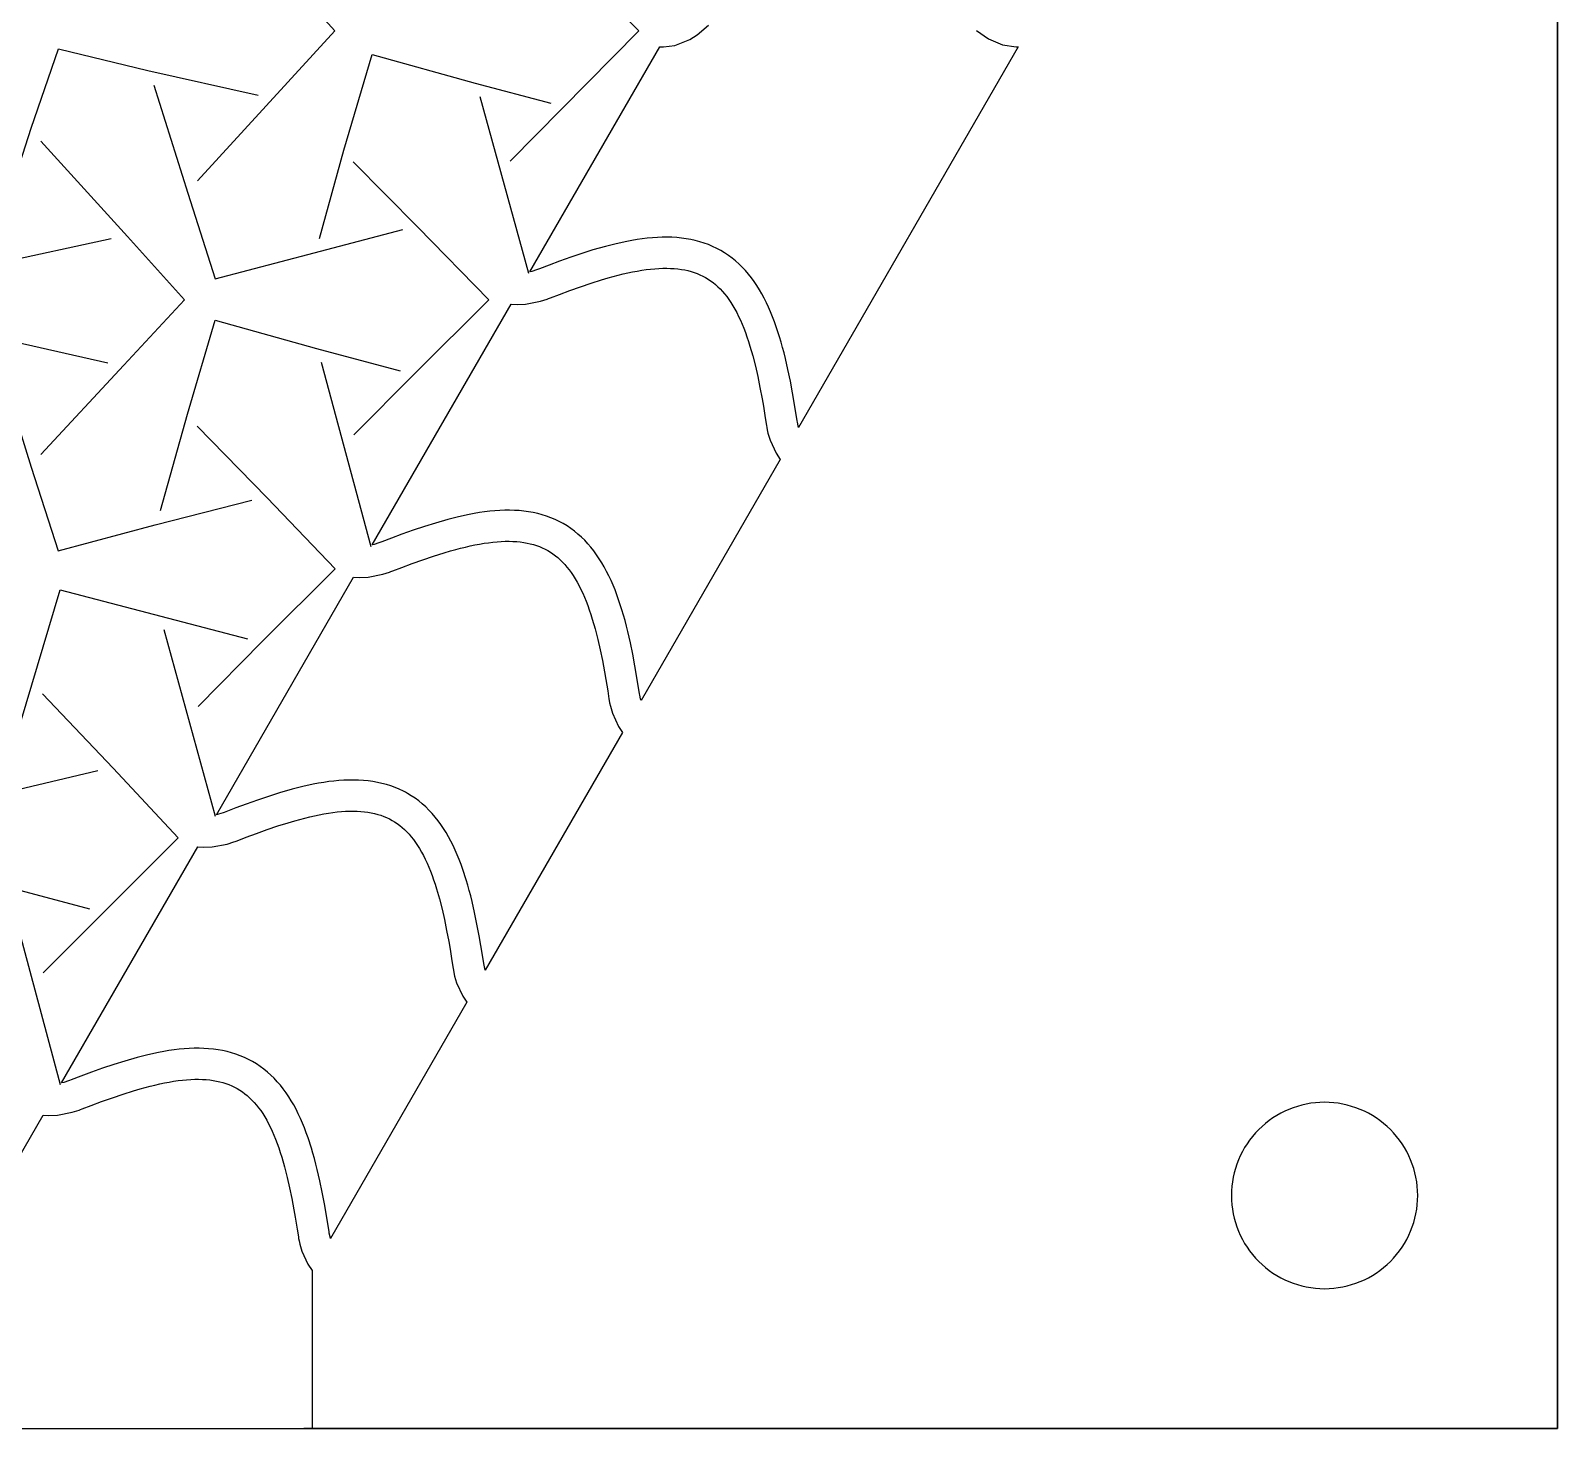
# Model space of a CAD drawing. Extents: x 1 to 258, y 1 to 91.
# Drawn here: x 208.92 to 258.09, y 1.21 to 46.21 of the extents above; entities that cross this region are included whole.
import ezdxf

# ---------------------------------------------------------------- set-up
doc = ezdxf.new("R2010")
doc.units = 0
doc.layers.add('BOUNDARY_1', color=4, linetype='CONTINUOUS')
doc.layers.add('CH', color=1, linetype='CONTINUOUS')

msp = doc.modelspace()

# ---------------------------------------------------------------- linework, layer by layer
at = {"layer": 'BOUNDARY_1'}
for p, q in [((258.085, 1.207), (258.085, 91.207)), ((258.085, 91.207), (258.085, 1.207)), ((230.378, 46.071), (230.744, 46.388)), ((229.298, 45.687), (229.662, 45.735)), ((229.662, 45.735), (230.146, 45.925)), ((230.146, 45.925), (230.378, 46.071)), ((239.381, 46.216), (239.764, 45.944)), ((239.764, 45.944), (240.212, 45.755)), ((240.212, 45.755), (240.656, 45.687)), ((224.993, 38.441), (229.177, 45.687)), ((229.177, 45.687), (229.298, 45.687)), ((240.723, 45.686), (233.649, 33.433)), ((240.656, 45.687), (240.723, 45.686)), ((227.772, 39.349), (227.426, 39.261)), ((228.113, 39.423), (227.772, 39.349)), ((228.281, 39.455), (228.113, 39.423)), ((228.448, 39.483), (228.281, 39.455)), ((228.613, 39.507), (228.448, 39.483)), ((228.777, 39.526), (228.613, 39.507)), ((228.939, 39.542), (228.777, 39.526)), ((229.1, 39.552), (228.939, 39.542)), ((229.259, 39.558), (229.1, 39.552)), ((229.416, 39.559), (229.259, 39.558)), ((229.572, 39.555), (229.416, 39.559)), ((229.726, 39.546), (229.572, 39.555)), ((229.878, 39.531), (229.726, 39.546)), ((230.028, 39.511), (229.878, 39.531)), ((230.177, 39.484), (230.028, 39.511)), ((230.322, 39.452), (230.177, 39.484)), ((230.466, 39.414), (230.322, 39.452)), ((230.607, 39.37), (230.466, 39.414)), ((230.745, 39.319), (230.607, 39.37)), ((226.314, 38.914), (225.952, 38.785)), ((226.673, 39.035), (226.314, 38.914)), ((227.028, 39.147), (226.673, 39.035)), ((227.426, 39.261), (227.028, 39.147)), ((230.881, 39.262), (230.745, 39.319)), ((231.012, 39.199), (230.881, 39.262)), ((231.077, 39.166), (231.012, 39.199)), ((231.142, 39.13), (231.077, 39.166)), ((231.267, 39.055), (231.142, 39.13)), ((231.389, 38.973), (231.267, 39.055)), ((231.507, 38.886), (231.389, 38.973)), ((231.62, 38.793), (231.507, 38.886)), ((225.061, 38.459), (224.993, 38.441)), ((225.211, 38.507), (225.061, 38.459)), ((225.241, 38.518), (225.211, 38.507)), ((225.301, 38.541), (225.241, 38.518)), ((225.614, 38.66), (225.301, 38.541)), ((225.952, 38.785), (225.614, 38.66)), ((227.841, 38.336), (227.997, 38.375)), ((227.997, 38.375), (228.152, 38.41)), ((228.152, 38.41), (228.303, 38.442)), ((228.303, 38.442), (228.452, 38.47)), ((228.452, 38.47), (228.598, 38.494)), ((228.598, 38.494), (228.741, 38.515)), ((228.741, 38.515), (228.88, 38.532)), ((228.88, 38.532), (229.016, 38.545)), ((229.016, 38.545), (229.149, 38.554)), ((229.149, 38.554), (229.278, 38.558)), ((229.278, 38.558), (229.405, 38.559)), ((229.405, 38.559), (229.527, 38.556)), ((229.527, 38.556), (229.646, 38.549)), ((229.646, 38.549), (229.761, 38.538)), ((229.761, 38.538), (229.873, 38.523)), ((229.873, 38.523), (229.981, 38.504)), ((229.981, 38.504), (230.085, 38.481)), ((230.085, 38.481), (230.187, 38.454)), ((230.187, 38.454), (230.284, 38.423)), ((230.284, 38.423), (230.38, 38.388)), ((230.38, 38.388), (230.471, 38.35)), ((231.731, 38.695), (231.62, 38.793)), ((231.836, 38.591), (231.731, 38.695)), ((231.938, 38.482), (231.836, 38.591)), ((232.036, 38.369), (231.938, 38.482)), ((232.13, 38.25), (232.036, 38.369)), ((226.279, 37.84), (226.628, 37.964)), ((226.628, 37.964), (226.971, 38.08)), ((226.971, 38.08), (227.306, 38.186)), ((227.306, 38.186), (227.52, 38.249)), ((227.52, 38.249), (227.681, 38.294)), ((227.681, 38.294), (227.841, 38.336)), ((230.471, 38.35), (230.561, 38.307)), ((230.561, 38.307), (230.647, 38.261)), ((230.647, 38.261), (230.732, 38.21)), ((230.732, 38.21), (230.813, 38.155)), ((230.813, 38.155), (230.893, 38.096)), ((230.893, 38.096), (230.971, 38.033)), ((230.971, 38.033), (231.047, 37.965)), ((231.047, 37.965), (231.122, 37.891)), ((231.122, 37.891), (231.194, 37.814)), ((232.22, 38.127), (232.13, 38.25)), ((232.306, 37.999), (232.22, 38.127)), ((232.389, 37.868), (232.306, 37.999)), ((232.467, 37.732), (232.389, 37.868)), ((219.918, 29.65), (224.396, 37.406)), ((224.396, 37.406), (224.585, 37.394)), ((224.585, 37.394), (224.858, 37.405)), ((224.858, 37.405), (225.334, 37.496)), ((225.334, 37.496), (225.555, 37.568)), ((225.555, 37.568), (225.599, 37.584)), ((225.599, 37.584), (225.656, 37.606)), ((225.656, 37.606), (225.949, 37.718)), ((225.949, 37.718), (226.279, 37.84)), ((231.194, 37.814), (231.266, 37.731)), ((231.266, 37.731), (231.335, 37.644)), ((231.335, 37.644), (231.403, 37.551)), ((231.403, 37.551), (231.469, 37.453)), ((231.469, 37.453), (231.533, 37.35)), ((232.543, 37.592), (232.467, 37.732)), ((232.615, 37.449), (232.543, 37.592)), ((232.684, 37.301), (232.615, 37.449)), ((231.533, 37.35), (231.596, 37.242)), ((231.596, 37.242), (231.657, 37.129)), ((231.657, 37.129), (231.716, 37.01)), ((231.716, 37.01), (231.773, 36.887)), ((231.773, 36.887), (231.829, 36.759)), ((232.749, 37.151), (232.684, 37.301)), ((232.812, 36.997), (232.749, 37.151)), ((232.872, 36.839), (232.812, 36.997)), ((231.829, 36.759), (231.883, 36.627)), ((231.883, 36.627), (231.935, 36.49)), ((231.935, 36.49), (231.986, 36.348)), ((232.93, 36.678), (232.872, 36.839)), ((233.037, 36.348), (232.93, 36.678)), ((231.986, 36.348), (232.034, 36.202)), ((232.034, 36.202), (232.082, 36.052)), ((232.082, 36.052), (232.171, 35.74)), ((233.087, 36.178), (233.037, 36.348)), ((233.135, 36.006), (233.087, 36.178)), ((233.181, 35.831), (233.135, 36.006)), ((232.171, 35.74), (232.256, 35.402)), ((232.256, 35.402), (232.332, 35.07)), ((233.224, 35.654), (233.181, 35.831)), ((233.307, 35.294), (233.224, 35.654)), ((232.332, 35.07), (232.404, 34.718)), ((233.383, 34.925), (233.307, 35.294)), ((233.454, 34.549), (233.383, 34.925)), ((232.404, 34.718), (232.472, 34.356)), ((233.562, 33.917), (233.454, 34.549)), ((232.472, 34.356), (232.515, 34.115)), ((232.515, 34.115), (232.577, 33.74)), ((232.577, 33.74), (232.617, 33.492)), ((232.617, 33.492), (232.625, 33.437)), ((232.625, 33.437), (232.639, 33.361)), ((233.604, 33.649), (233.562, 33.917)), ((233.612, 33.601), (233.604, 33.649)), ((233.635, 33.488), (233.612, 33.601)), ((233.649, 33.433), (233.635, 33.488)), ((232.639, 33.361), (232.663, 33.25)), ((232.663, 33.25), (232.728, 33.029)), ((232.728, 33.029), (232.924, 32.602)), ((232.924, 32.602), (233.055, 32.404)), ((233.055, 32.404), (228.574, 24.642)), ((222.696, 30.558), (222.351, 30.47)), ((223.037, 30.632), (222.696, 30.558)), ((223.205, 30.664), (223.037, 30.632)), ((223.372, 30.692), (223.205, 30.664)), ((223.537, 30.716), (223.372, 30.692)), ((223.701, 30.736), (223.537, 30.716)), ((223.864, 30.751), (223.701, 30.736)), ((224.024, 30.761), (223.864, 30.751)), ((224.184, 30.767), (224.024, 30.761)), ((224.341, 30.768), (224.184, 30.767)), ((224.497, 30.764), (224.341, 30.768)), ((224.651, 30.755), (224.497, 30.764)), ((224.803, 30.74), (224.651, 30.755)), ((224.953, 30.72), (224.803, 30.74)), ((225.101, 30.693), (224.953, 30.72)), ((225.247, 30.661), (225.101, 30.693)), ((225.39, 30.623), (225.247, 30.661)), ((225.532, 30.579), (225.39, 30.623)), ((225.669, 30.528), (225.532, 30.579)), ((225.805, 30.471), (225.669, 30.528)), ((220.877, 29.994), (220.538, 29.869)), ((221.238, 30.123), (220.877, 29.994)), ((221.597, 30.244), (221.238, 30.123)), ((221.953, 30.356), (221.597, 30.244)), ((222.351, 30.47), (221.953, 30.356)), ((225.937, 30.409), (225.805, 30.471)), ((226.002, 30.375), (225.937, 30.409)), ((226.066, 30.339), (226.002, 30.375)), ((226.191, 30.264), (226.066, 30.339)), ((226.313, 30.183), (226.191, 30.264)), ((226.431, 30.095), (226.313, 30.183)), ((226.545, 30.003), (226.431, 30.095)), ((226.655, 29.904), (226.545, 30.003)), ((219.986, 29.668), (219.918, 29.65)), ((220.135, 29.716), (219.986, 29.668)), ((220.166, 29.728), (220.135, 29.716)), ((220.225, 29.75), (220.166, 29.728)), ((220.538, 29.869), (220.225, 29.75)), ((222.444, 29.458), (222.606, 29.503)), ((222.606, 29.503), (222.765, 29.545)), ((222.765, 29.545), (222.922, 29.584)), ((222.922, 29.584), (223.076, 29.619)), ((223.076, 29.619), (223.228, 29.651)), ((223.228, 29.651), (223.377, 29.679)), ((223.377, 29.679), (223.522, 29.703)), ((223.522, 29.703), (223.665, 29.724)), ((223.665, 29.724), (223.805, 29.741)), ((223.805, 29.741), (223.941, 29.754)), ((223.941, 29.754), (224.074, 29.763)), ((224.074, 29.763), (224.203, 29.768)), ((224.203, 29.768), (224.329, 29.769)), ((224.329, 29.769), (224.451, 29.765)), ((224.451, 29.765), (224.571, 29.758)), ((224.571, 29.758), (224.686, 29.747)), ((224.686, 29.747), (224.797, 29.732)), ((224.797, 29.732), (224.905, 29.713)), ((224.905, 29.713), (225.01, 29.69)), ((225.01, 29.69), (225.111, 29.663)), ((225.111, 29.663), (225.209, 29.632)), ((225.209, 29.632), (225.304, 29.597)), ((225.304, 29.597), (225.396, 29.559)), ((225.396, 29.559), (225.485, 29.516)), ((225.485, 29.516), (225.572, 29.47)), ((226.761, 29.8), (226.655, 29.904)), ((226.863, 29.691), (226.761, 29.8)), ((226.961, 29.578), (226.863, 29.691)), ((227.055, 29.459), (226.961, 29.578)), ((220.873, 28.927), (221.204, 29.049)), ((221.204, 29.049), (221.553, 29.173)), ((221.553, 29.173), (221.895, 29.289)), ((221.895, 29.289), (222.231, 29.395)), ((222.231, 29.395), (222.444, 29.458)), ((225.572, 29.47), (225.656, 29.419)), ((225.656, 29.419), (225.738, 29.365)), ((225.738, 29.365), (225.818, 29.305)), ((225.818, 29.305), (225.896, 29.242)), ((225.896, 29.242), (225.972, 29.174)), ((225.972, 29.174), (226.047, 29.101)), ((226.047, 29.101), (226.119, 29.023)), ((226.119, 29.023), (226.19, 28.94)), ((227.145, 29.336), (227.055, 29.459)), ((227.231, 29.209), (227.145, 29.336)), ((227.313, 29.077), (227.231, 29.209)), ((227.392, 28.941), (227.313, 29.077)), ((214.903, 20.964), (219.321, 28.616)), ((219.321, 28.616), (219.509, 28.603)), ((219.509, 28.603), (219.783, 28.614)), ((219.783, 28.614), (220.259, 28.705)), ((220.259, 28.705), (220.48, 28.777)), ((220.48, 28.777), (220.523, 28.794)), ((220.523, 28.794), (220.581, 28.816)), ((220.581, 28.816), (220.873, 28.927)), ((226.19, 28.94), (226.26, 28.853)), ((226.26, 28.853), (226.327, 28.76)), ((226.327, 28.76), (226.393, 28.662)), ((226.393, 28.662), (226.458, 28.559)), ((226.458, 28.559), (226.521, 28.451)), ((227.467, 28.801), (227.392, 28.941)), ((227.539, 28.658), (227.467, 28.801)), ((227.608, 28.511), (227.539, 28.658)), ((226.521, 28.451), (226.581, 28.338)), ((226.581, 28.338), (226.641, 28.219)), ((226.641, 28.219), (226.698, 28.097)), ((226.698, 28.097), (226.754, 27.969)), ((227.674, 28.36), (227.608, 28.511)), ((227.737, 28.206), (227.674, 28.36)), ((227.797, 28.048), (227.737, 28.206)), ((227.854, 27.888), (227.797, 28.048)), ((226.754, 27.969), (226.808, 27.836)), ((226.808, 27.836), (226.86, 27.699)), ((226.86, 27.699), (226.91, 27.557)), ((226.91, 27.557), (226.959, 27.411)), ((227.961, 27.557), (227.854, 27.888)), ((228.011, 27.387), (227.961, 27.557)), ((226.959, 27.411), (227.006, 27.261)), ((227.006, 27.261), (227.095, 26.949)), ((228.059, 27.215), (228.011, 27.387)), ((228.105, 27.04), (228.059, 27.215)), ((227.095, 26.949), (227.181, 26.611)), ((227.181, 26.611), (227.257, 26.279)), ((228.149, 26.863), (228.105, 27.04)), ((228.231, 26.503), (228.149, 26.863)), ((227.257, 26.279), (227.329, 25.927)), ((228.307, 26.134), (228.231, 26.503)), ((228.378, 25.758), (228.307, 26.134)), ((227.329, 25.927), (227.397, 25.566)), ((228.486, 25.126), (228.378, 25.758)), ((227.397, 25.566), (227.439, 25.324)), ((227.439, 25.324), (227.502, 24.949)), ((228.529, 24.858), (228.486, 25.126)), ((227.502, 24.949), (227.541, 24.701)), ((227.541, 24.701), (227.55, 24.647)), ((227.55, 24.647), (227.564, 24.57)), ((228.536, 24.81), (228.529, 24.858)), ((228.56, 24.697), (228.536, 24.81)), ((228.574, 24.642), (228.56, 24.697)), ((227.564, 24.57), (227.588, 24.459)), ((227.588, 24.459), (227.653, 24.239)), ((227.653, 24.239), (227.849, 23.811)), ((227.98, 23.613), (223.559, 15.956)), ((227.849, 23.811), (227.98, 23.613)), ((216.938, 21.669), (216.582, 21.557)), ((217.336, 21.784), (216.938, 21.669)), ((217.681, 21.872), (217.336, 21.784)), ((218.022, 21.946), (217.681, 21.872)), ((218.19, 21.978), (218.022, 21.946)), ((218.357, 22.006), (218.19, 21.978)), ((218.522, 22.03), (218.357, 22.006)), ((218.686, 22.049), (218.522, 22.03)), ((218.849, 22.064), (218.686, 22.049)), ((219.009, 22.075), (218.849, 22.064)), ((219.169, 22.081), (219.009, 22.075)), ((219.326, 22.082), (219.169, 22.081)), ((219.482, 22.078), (219.326, 22.082)), ((219.636, 22.069), (219.482, 22.078)), ((219.788, 22.054), (219.636, 22.069)), ((219.938, 22.033), (219.788, 22.054)), ((220.086, 22.007), (219.938, 22.033)), ((220.232, 21.975), (220.086, 22.007)), ((220.375, 21.937), (220.232, 21.975)), ((220.516, 21.892), (220.375, 21.937)), ((220.654, 21.842), (220.516, 21.892)), ((220.79, 21.785), (220.654, 21.842)), ((220.922, 21.722), (220.79, 21.785)), ((220.987, 21.688), (220.922, 21.722)), ((221.051, 21.653), (220.987, 21.688)), ((221.176, 21.578), (221.051, 21.653)), ((215.523, 21.183), (215.21, 21.064)), ((215.862, 21.308), (215.523, 21.183)), ((216.223, 21.436), (215.862, 21.308)), ((216.582, 21.557), (216.223, 21.436)), ((221.298, 21.496), (221.176, 21.578)), ((221.416, 21.409), (221.298, 21.496)), ((221.53, 21.316), (221.416, 21.409)), ((221.64, 21.218), (221.53, 21.316)), ((221.746, 21.114), (221.64, 21.218)), ((214.971, 20.981), (214.903, 20.964)), ((215.12, 21.03), (214.971, 20.981)), ((215.151, 21.041), (215.12, 21.03)), ((215.21, 21.064), (215.151, 21.041)), ((216.88, 20.603), (217.215, 20.709)), ((217.215, 20.709), (217.429, 20.772)), ((217.429, 20.772), (217.591, 20.817)), ((217.591, 20.817), (217.75, 20.859)), ((217.75, 20.859), (217.907, 20.897)), ((217.907, 20.897), (218.061, 20.933)), ((218.061, 20.933), (218.213, 20.964)), ((218.213, 20.964), (218.362, 20.993)), ((218.362, 20.993), (218.507, 21.017)), ((218.507, 21.017), (218.65, 21.038)), ((218.65, 21.038), (218.789, 21.055)), ((218.789, 21.055), (218.926, 21.067)), ((218.926, 21.067), (219.059, 21.076)), ((219.059, 21.076), (219.188, 21.081)), ((219.188, 21.081), (219.314, 21.082)), ((219.314, 21.082), (219.436, 21.079)), ((219.436, 21.079), (219.555, 21.072)), ((219.555, 21.072), (219.67, 21.061)), ((219.67, 21.061), (219.782, 21.046)), ((219.782, 21.046), (219.89, 21.026)), ((219.89, 21.026), (219.995, 21.003)), ((219.995, 21.003), (220.096, 20.977)), ((220.096, 20.977), (220.194, 20.946)), ((220.194, 20.946), (220.289, 20.911)), ((220.289, 20.911), (220.381, 20.873)), ((220.381, 20.873), (220.47, 20.83)), ((220.47, 20.83), (220.557, 20.784)), ((220.557, 20.784), (220.641, 20.733)), ((220.641, 20.733), (220.723, 20.678)), ((220.723, 20.678), (220.803, 20.619)), ((221.848, 21.005), (221.746, 21.114)), ((221.946, 20.892), (221.848, 21.005)), ((222.04, 20.773), (221.946, 20.892)), ((222.129, 20.65), (222.04, 20.773)), ((215.566, 20.129), (215.858, 20.24)), ((215.858, 20.24), (216.189, 20.363)), ((216.189, 20.363), (216.538, 20.487)), ((216.538, 20.487), (216.88, 20.603)), ((220.803, 20.619), (220.881, 20.555)), ((220.881, 20.555), (220.957, 20.487)), ((220.957, 20.487), (221.032, 20.414)), ((221.032, 20.414), (221.104, 20.337)), ((221.104, 20.337), (221.175, 20.254)), ((221.175, 20.254), (221.244, 20.166)), ((221.244, 20.166), (221.312, 20.073)), ((222.216, 20.522), (222.129, 20.65)), ((222.298, 20.391), (222.216, 20.522)), ((222.377, 20.255), (222.298, 20.391)), ((222.452, 20.115), (222.377, 20.255)), ((209.918, 12.329), (214.306, 19.929)), ((214.306, 19.929), (214.494, 19.917)), ((214.494, 19.917), (214.768, 19.928)), ((214.768, 19.928), (215.243, 20.019)), ((215.243, 20.019), (215.465, 20.091)), ((215.465, 20.091), (215.508, 20.107)), ((215.508, 20.107), (215.566, 20.129)), ((221.312, 20.073), (221.378, 19.976)), ((221.378, 19.976), (221.443, 19.873)), ((221.443, 19.873), (221.505, 19.764)), ((221.505, 19.764), (221.566, 19.651)), ((222.524, 19.972), (222.452, 20.115)), ((222.593, 19.824), (222.524, 19.972)), ((222.659, 19.674), (222.593, 19.824)), ((222.722, 19.519), (222.659, 19.674)), ((221.566, 19.651), (221.626, 19.533)), ((221.626, 19.533), (221.683, 19.41)), ((221.683, 19.41), (221.739, 19.282)), ((221.739, 19.282), (221.793, 19.15)), ((222.782, 19.362), (222.722, 19.519)), ((222.839, 19.201), (222.782, 19.362)), ((222.946, 18.871), (222.839, 19.201)), ((221.793, 19.15), (221.845, 19.012)), ((221.845, 19.012), (221.895, 18.871)), ((221.895, 18.871), (221.944, 18.725)), ((221.944, 18.725), (221.991, 18.575)), ((222.996, 18.701), (222.946, 18.871)), ((223.044, 18.529), (222.996, 18.701)), ((221.991, 18.575), (222.08, 18.263)), ((222.08, 18.263), (222.166, 17.925)), ((223.09, 18.354), (223.044, 18.529)), ((223.134, 18.176), (223.09, 18.354)), ((222.166, 17.925), (222.242, 17.592)), ((223.216, 17.817), (223.134, 18.176)), ((223.292, 17.447), (223.216, 17.817)), ((222.242, 17.592), (222.314, 17.241)), ((222.314, 17.241), (222.382, 16.879)), ((223.363, 17.071), (223.292, 17.447)), ((222.382, 16.879), (222.424, 16.638)), ((223.471, 16.44), (223.363, 17.071)), ((222.424, 16.638), (222.487, 16.262)), ((222.487, 16.262), (222.526, 16.015)), ((223.514, 16.172), (223.471, 16.44)), ((222.526, 16.015), (222.535, 15.96)), ((222.535, 15.96), (222.549, 15.884)), ((222.549, 15.884), (222.573, 15.773)), ((222.573, 15.773), (222.638, 15.552)), ((223.521, 16.124), (223.514, 16.172)), ((223.544, 16.011), (223.521, 16.124)), ((223.559, 15.956), (223.544, 16.011)), ((222.638, 15.552), (222.833, 15.125)), ((222.965, 14.927), (218.574, 7.322)), ((222.833, 15.125), (222.965, 14.927)), ((213.037, 13.312), (212.696, 13.237)), ((213.205, 13.344), (213.037, 13.312)), ((213.372, 13.372), (213.205, 13.344)), ((213.537, 13.395), (213.372, 13.372)), ((213.701, 13.415), (213.537, 13.395)), ((213.864, 13.43), (213.701, 13.415)), ((214.024, 13.441), (213.864, 13.43)), ((214.184, 13.447), (214.024, 13.441)), ((214.341, 13.448), (214.184, 13.447)), ((214.497, 13.444), (214.341, 13.448)), ((214.651, 13.434), (214.497, 13.444)), ((214.803, 13.42), (214.651, 13.434)), ((214.953, 13.399), (214.803, 13.42)), ((215.101, 13.373), (214.953, 13.399)), ((215.247, 13.341), (215.101, 13.373)), ((215.39, 13.303), (215.247, 13.341)), ((215.532, 13.258), (215.39, 13.303)), ((211.238, 12.802), (210.877, 12.674)), ((211.597, 12.923), (211.238, 12.802)), ((211.953, 13.035), (211.597, 12.923)), ((212.351, 13.15), (211.953, 13.035)), ((212.696, 13.237), (212.351, 13.15)), ((215.669, 13.208), (215.532, 13.258)), ((215.805, 13.151), (215.669, 13.208)), ((215.937, 13.088), (215.805, 13.151)), ((216.002, 13.054), (215.937, 13.088)), ((216.066, 13.019), (216.002, 13.054)), ((216.191, 12.944), (216.066, 13.019)), ((216.313, 12.862), (216.191, 12.944)), ((216.431, 12.775), (216.313, 12.862)), ((209.986, 12.347), (209.918, 12.329)), ((210.135, 12.396), (209.986, 12.347)), ((210.166, 12.407), (210.135, 12.396)), ((210.225, 12.43), (210.166, 12.407)), ((210.538, 12.549), (210.225, 12.43)), ((210.877, 12.674), (210.538, 12.549)), ((212.922, 12.263), (213.076, 12.299)), ((213.076, 12.299), (213.228, 12.33)), ((213.228, 12.33), (213.377, 12.358)), ((213.377, 12.358), (213.522, 12.383)), ((213.522, 12.383), (213.665, 12.404)), ((213.665, 12.404), (213.805, 12.42)), ((213.805, 12.42), (213.941, 12.433)), ((213.941, 12.433), (214.074, 12.442)), ((214.074, 12.442), (214.203, 12.447)), ((214.203, 12.447), (214.329, 12.448)), ((214.329, 12.448), (214.451, 12.445)), ((214.451, 12.445), (214.571, 12.438)), ((214.571, 12.438), (214.685, 12.427)), ((214.685, 12.427), (214.797, 12.411)), ((214.797, 12.411), (214.905, 12.392)), ((214.905, 12.392), (215.01, 12.369)), ((215.01, 12.369), (215.111, 12.342)), ((215.111, 12.342), (215.209, 12.312)), ((215.209, 12.312), (215.304, 12.277)), ((216.545, 12.682), (216.431, 12.775)), ((216.655, 12.583), (216.545, 12.682)), ((216.761, 12.48), (216.655, 12.583)), ((216.863, 12.371), (216.761, 12.48)), ((216.961, 12.257), (216.863, 12.371)), ((211.204, 11.729), (211.553, 11.853)), ((211.553, 11.853), (211.895, 11.969)), ((211.895, 11.969), (212.231, 12.075)), ((212.231, 12.075), (212.444, 12.138)), ((212.444, 12.138), (212.606, 12.183)), ((212.606, 12.183), (212.765, 12.225)), ((212.765, 12.225), (212.922, 12.263)), ((215.304, 12.277), (215.396, 12.239)), ((215.396, 12.239), (215.485, 12.196)), ((215.485, 12.196), (215.572, 12.15)), ((215.572, 12.15), (215.656, 12.099)), ((215.656, 12.099), (215.738, 12.044)), ((215.738, 12.044), (215.818, 11.985)), ((215.818, 11.985), (215.896, 11.921)), ((215.896, 11.921), (215.972, 11.853)), ((215.972, 11.853), (216.047, 11.78)), ((217.055, 12.139), (216.961, 12.257)), ((217.145, 12.016), (217.055, 12.139)), ((217.231, 11.888), (217.145, 12.016)), ((217.313, 11.756), (217.231, 11.888)), ((209.783, 11.294), (210.258, 11.385)), ((210.258, 11.385), (210.48, 11.457)), ((210.48, 11.457), (210.523, 11.473)), ((210.523, 11.473), (210.581, 11.495)), ((210.581, 11.495), (210.873, 11.606)), ((210.873, 11.606), (211.204, 11.729)), ((216.047, 11.78), (216.119, 11.703)), ((216.119, 11.703), (216.19, 11.62)), ((216.19, 11.62), (216.259, 11.532)), ((216.259, 11.532), (216.327, 11.439)), ((216.327, 11.439), (216.393, 11.342)), ((216.393, 11.342), (216.458, 11.238)), ((217.392, 11.621), (217.313, 11.756)), ((217.467, 11.481), (217.392, 11.621)), ((217.539, 11.338), (217.467, 11.481)), ((217.608, 11.19), (217.539, 11.338)), ((204.477, 2.905), (209.321, 11.295)), ((209.321, 11.295), (209.509, 11.283)), ((209.509, 11.283), (209.783, 11.294)), ((216.458, 11.238), (216.521, 11.13)), ((216.521, 11.13), (216.581, 11.017)), ((216.581, 11.017), (216.641, 10.899)), ((216.641, 10.899), (216.698, 10.776)), ((217.674, 11.04), (217.608, 11.19)), ((217.737, 10.885), (217.674, 11.04)), ((217.797, 10.728), (217.737, 10.885)), ((216.698, 10.776), (216.754, 10.648)), ((216.754, 10.648), (216.808, 10.516)), ((216.808, 10.516), (216.86, 10.378)), ((216.86, 10.378), (216.91, 10.237)), ((217.854, 10.567), (217.797, 10.728)), ((217.961, 10.236), (217.854, 10.567)), ((216.91, 10.237), (216.959, 10.091)), ((216.959, 10.091), (217.006, 9.941)), ((217.006, 9.941), (217.095, 9.629)), ((218.011, 10.067), (217.961, 10.236)), ((218.059, 9.895), (218.011, 10.067)), ((218.105, 9.719), (218.059, 9.895)), ((217.095, 9.629), (217.181, 9.291)), ((218.149, 9.542), (218.105, 9.719)), ((218.231, 9.183), (218.149, 9.542)), ((217.181, 9.291), (217.257, 8.958)), ((217.257, 8.958), (217.329, 8.607)), ((218.307, 8.813), (218.231, 9.183)), ((217.329, 8.607), (217.397, 8.245)), ((218.378, 8.437), (218.307, 8.813)), ((218.486, 7.806), (218.378, 8.437)), ((217.397, 8.245), (217.439, 8.004)), ((217.439, 8.004), (217.502, 7.628)), ((217.502, 7.628), (217.541, 7.381)), ((217.541, 7.381), (217.55, 7.326)), ((218.529, 7.538), (218.486, 7.806)), ((218.536, 7.49), (218.529, 7.538)), ((218.56, 7.376), (218.536, 7.49)), ((218.574, 7.322), (218.56, 7.376)), ((217.55, 7.326), (217.564, 7.249)), ((217.564, 7.249), (217.588, 7.139)), ((217.588, 7.139), (217.653, 6.918)), ((217.653, 6.918), (217.849, 6.491)), ((217.849, 6.491), (217.98, 6.293)), ((217.98, 6.293), (217.98, 1.207)), ((0.955, 1.207), (258.085, 1.207)), ((258.085, 1.207), (217.719, 1.207))]:
    msp.add_line(p, q, dxfattribs=at)
for start, end in [(89.9998, 180.0002), (359.9998, 90.0002), (179.9998, 270.0002), (269.9998, 0.0002)]:
    msp.add_arc((250.585, 8.707), 3, start, end, dxfattribs=at)
at = {"layer": 'CH'}
for p, q in [((218.718, 46.206), (214.292, 51.035)), ((228.507, 46.206), (224.364, 50.404)), ((214.292, 41.378), (218.718, 46.206)), ((224.364, 42.009), (228.507, 46.206)), ((208.933, 43.074), (209.815, 45.621)), ((209.815, 45.621), (212.692, 44.92)), ((219.001, 42.359), (219.917, 45.445)), ((219.917, 45.445), (223.23, 44.514)), ((212.692, 44.92), (216.251, 44.131)), ((212.888, 44.45), (213.983, 40.973)), ((223.23, 44.514), (225.669, 43.878)), ((224.962, 38.386), (223.398, 44.073)), ((207.666, 39.126), (208.933, 43.074)), ((212.036, 39.584), (209.25, 42.655)), ((218.219, 39.514), (219.001, 42.359)), ((221.383, 39.882), (219.31, 41.982)), ((213.983, 40.973), (214.864, 38.216)), ((223.673, 37.546), (221.383, 39.882)), ((207.462, 38.641), (211.514, 39.518)), ((213.877, 37.546), (212.036, 39.584)), ((218.047, 39.058), (220.902, 39.803)), ((214.864, 38.216), (218.047, 39.058)), ((211.921, 35.443), (213.877, 37.546)), ((221.293, 35.175), (223.673, 37.546)), ((204.781, 37.02), (211.406, 35.513)), ((213.971, 33.857), (214.86, 36.883)), ((214.86, 36.883), (218.122, 35.975)), ((207.773, 35.903), (208.934, 32.151)), ((218.122, 35.975), (220.818, 35.256)), ((209.252, 32.562), (211.921, 35.443)), ((219.886, 29.595), (218.29, 35.523)), ((219.323, 33.2), (221.293, 35.175)), ((213.101, 30.757), (213.971, 33.857)), ((216.535, 31.168), (214.285, 33.472)), ((208.934, 32.151), (209.807, 29.458)), ((212.925, 30.293), (216.044, 31.089)), ((218.726, 28.886), (216.535, 31.168)), ((209.807, 29.458), (212.925, 30.293)), ((216.383, 26.55), (218.726, 28.886)), ((208.05, 22.086), (209.871, 28.203)), ((209.871, 28.203), (215.902, 26.63)), ((214.871, 20.909), (213.219, 26.918)), ((214.31, 24.45), (216.383, 26.55)), ((211.573, 22.461), (209.302, 24.862)), ((207.864, 21.623), (211.08, 22.39)), ((213.673, 20.226), (211.573, 22.461)), ((211.293, 17.855), (213.673, 20.226)), ((208.122, 18.654), (210.818, 17.936)), ((209.886, 12.275), (208.29, 18.202)), ((209.323, 15.879), (211.293, 17.855))]:
    msp.add_line(p, q, dxfattribs=at)

doc.saveas('drawing.dxf')
